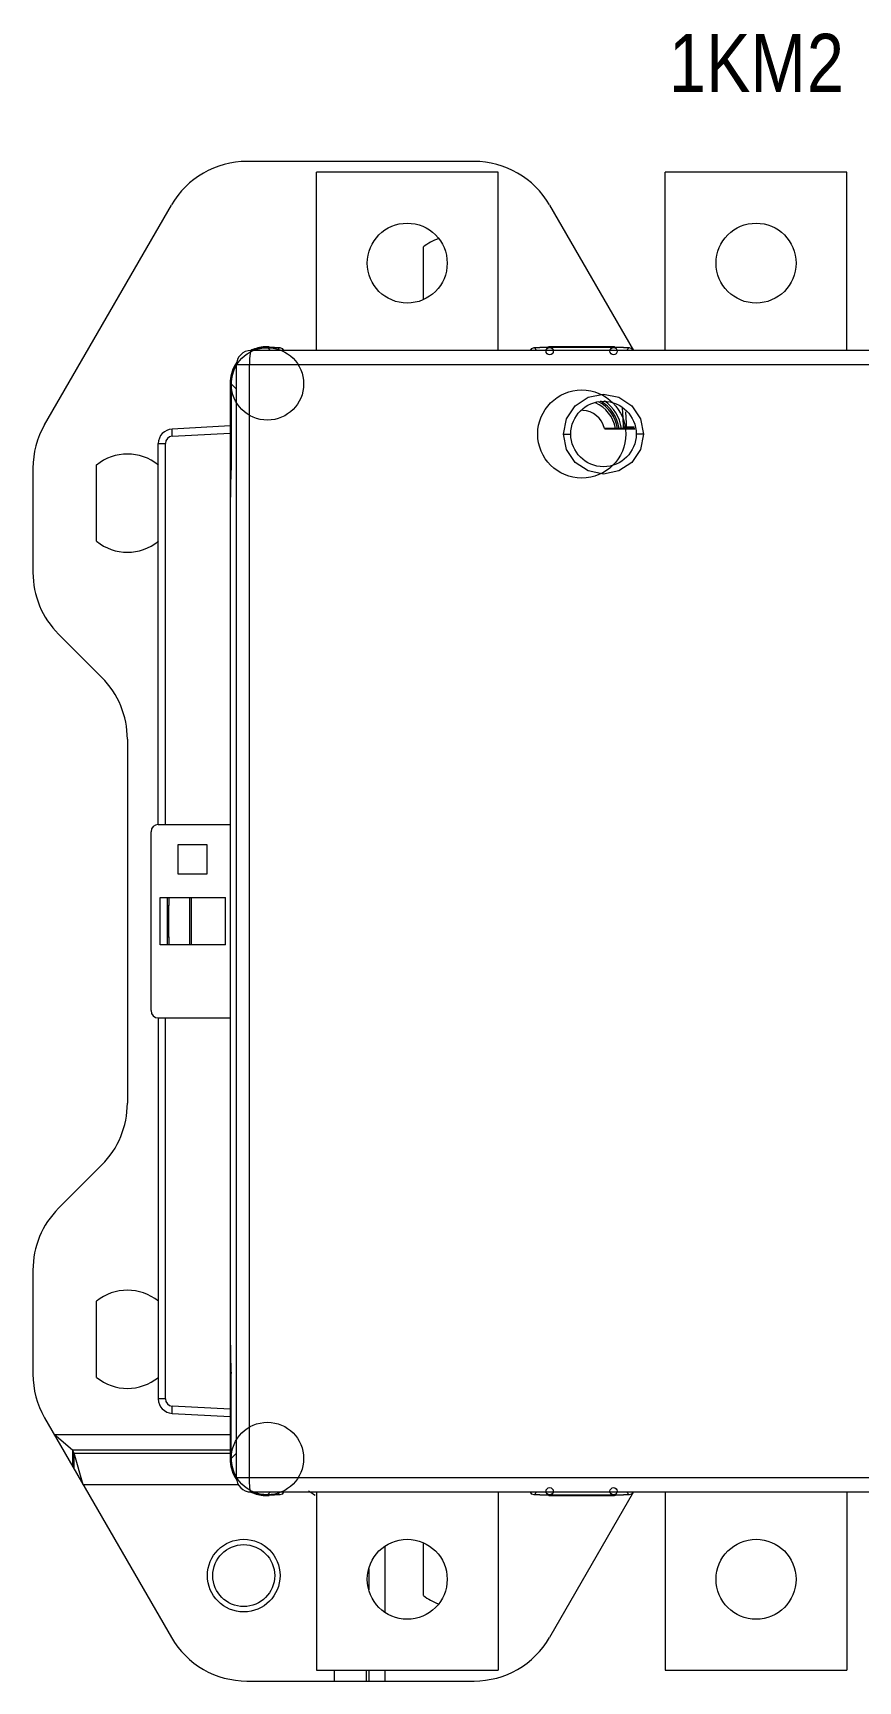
# Model space of a CAD drawing. Header units: millimetres. Extents: x -6000 to 26000, y -6000 to 26000.
# Drawn here: x 121.4 to 137.19, y -4474.11 to -4442.58 of the extents above; entities that cross this region are included whole.
import ezdxf

# ---------------------------------------------------------------- set-up
doc = ezdxf.new("R2010")
doc.units = ezdxf.units.MM
doc.header["$MEASUREMENT"] = 0
doc.layers.add('Чертеж и Рисунок_Ном._пера__1', color=7, linetype='Continuous', lineweight=15)
doc.layers.add('Чертеж и Рисунок_Ном._пера__7', color=7, linetype='Continuous', lineweight=15)
doc.styles.add('СГЕНЕРИР_СТИЛЬ_1', font='ARIALN.TTF')

msp = doc.modelspace()

# ---------------------------------------------------------------- linework, layer by layer
at = {"layer": 'Чертеж и Рисунок_Ном._пера__7', "color": 7, "linetype": 'Continuous', "lineweight": 15}
for p, q in [((129.844, -4445.034), (125.498, -4445.034)), ((130.305, -4445.243), (126.827, -4445.243)), ((126.827, -4448.651), (126.827, -4445.243)), ((130.305, -4448.651), (130.305, -4445.243)), ((136.981, -4445.243), (133.504, -4445.243)), ((133.504, -4448.651), (133.504, -4445.243)), ((136.981, -4448.651), (136.981, -4445.243)), ((121.626, -4450.072), (124.052, -4445.869)), ((131.29, -4445.869), (132.896, -4448.651)), ((128.879, -4447.671), (128.879, -4446.669)), ((144.91, -4448.651), (125.575, -4448.651)), ((125.923, -4448.581), (125.874, -4448.581)), ((125.882, -4448.595), (125.874, -4448.581)), ((125.909, -4448.595), (125.882, -4448.595)), ((126.027, -4448.597), (125.892, -4448.597)), ((125.946, -4448.651), (125.892, -4448.597)), ((125.923, -4448.581), (125.909, -4448.595)), ((125.923, -4448.597), (125.923, -4448.581)), ((126.129, -4448.597), (126.075, -4448.651)), ((131.047, -4448.651), (130.993, -4448.597)), ((132.704, -4448.597), (131.104, -4448.597)), ((132.53, -4448.581), (131.278, -4448.581)), ((131.292, -4448.595), (131.278, -4448.581)), ((132.516, -4448.595), (131.292, -4448.595)), ((132.53, -4448.581), (132.516, -4448.595)), ((132.815, -4448.597), (132.761, -4448.651)), ((145.188, -4448.929), (125.297, -4448.929)), ((125.297, -4470.211), (125.297, -4448.929)), ((125.546, -4470.211), (125.546, -4448.929)), ((125.179, -4449.277), (125.187, -4449.29)), ((125.179, -4449.277), (125.179, -4469.863)), ((125.187, -4450.676), (125.187, -4449.29)), ((125.197, -4449.292), (125.297, -4449.392)), ((125.197, -4449.292), (125.197, -4450.911)), ((125.179, -4450.096), (124.065, -4450.154)), ((124.07, -4450.293), (125.179, -4450.235)), ((131.554, -4450.25), (131.696, -4450.25)), ((132.919, -4450.142), (132.343, -4450.142)), ((132.346, -4450.152), (132.921, -4450.152)), ((132.391, -4450.142), (132.391, -4450.152)), ((132.912, -4450.119), (132.696, -4450.119)), ((132.696, -4450.119), (132.696, -4450.142)), ((132.763, -4450.119), (132.763, -4450.142)), ((133.087, -4450.25), (132.947, -4450.25)), ((123.802, -4450.432), (123.938, -4450.432)), ((123.802, -4457.72), (123.802, -4450.432)), ((123.938, -4457.72), (123.938, -4450.432)), ((122.619, -4452.301), (122.619, -4450.842)), ((125.197, -4450.814), (125.186, -4450.814)), ((125.187, -4450.676), (125.197, -4450.676)), ((121.402, -4450.906), (121.402, -4452.897)), ((122.722, -4454.908), (121.891, -4454.078)), ((123.211, -4456.088), (123.211, -4463.052)), ((123.802, -4457.72), (125.179, -4457.72)), ((123.663, -4461.281), (123.663, -4457.859)), ((124.734, -4458.109), (124.177, -4458.109)), ((124.177, -4458.109), (124.177, -4458.666)), ((124.734, -4458.666), (124.734, -4458.109)), ((124.177, -4458.666), (124.734, -4458.666)), ((123.836, -4459.118), (125.088, -4459.118)), ((123.836, -4460.022), (123.836, -4459.118)), ((123.976, -4460.022), (123.976, -4459.118)), ((123.976, -4459.271), (124.01, -4459.271)), ((123.998, -4459.271), (123.998, -4459.869)), ((124.01, -4459.271), (124.01, -4459.118)), ((124.405, -4460.022), (124.405, -4459.118)), ((124.428, -4459.118), (124.428, -4460.022)), ((125.088, -4460.022), (125.088, -4459.118)), ((125.088, -4460.022), (123.836, -4460.022)), ((123.976, -4459.869), (124.01, -4459.869)), ((124.01, -4460.022), (124.01, -4459.869)), ((123.802, -4461.42), (125.179, -4461.42)), ((123.802, -4461.42), (123.802, -4468.708)), ((123.938, -4468.708), (123.938, -4461.42)), ((121.891, -4465.062), (122.722, -4464.232)), ((121.402, -4466.243), (121.402, -4468.234)), ((122.619, -4468.298), (122.619, -4466.839)), ((125.197, -4469.848), (125.197, -4468.229)), ((125.197, -4468.326), (125.186, -4468.326)), ((125.197, -4468.464), (125.187, -4468.464)), ((125.187, -4469.85), (125.187, -4468.464)), ((123.938, -4468.708), (123.802, -4468.708)), ((125.179, -4468.905), (124.07, -4468.847)), ((121.626, -4469.068), (124.052, -4473.271)), ((124.065, -4468.986), (125.179, -4469.044)), ((121.81, -4469.387), (125.179, -4469.387)), ((122.157, -4469.688), (121.81, -4469.387)), ((125.179, -4469.688), (122.157, -4469.688)), ((122.157, -4469.688), (122.157, -4469.989)), ((122.192, -4469.748), (122.157, -4469.688)), ((122.192, -4469.748), (125.179, -4469.748)), ((122.192, -4470.049), (122.192, -4469.748)), ((122.366, -4470.35), (122.192, -4469.748)), ((125.297, -4469.748), (125.197, -4469.848)), ((125.187, -4469.85), (125.179, -4469.863)), ((125.342, -4470.35), (122.366, -4470.35)), ((125.297, -4470.211), (145.188, -4470.211)), ((125.575, -4470.489), (144.91, -4470.489)), ((125.874, -4470.559), (125.882, -4470.545)), ((125.874, -4470.559), (125.923, -4470.559)), ((125.882, -4470.545), (125.909, -4470.545)), ((125.892, -4470.543), (125.946, -4470.489)), ((125.892, -4470.543), (126.027, -4470.543)), ((125.923, -4470.559), (125.909, -4470.545)), ((125.923, -4470.559), (125.923, -4470.543)), ((126.075, -4470.489), (126.129, -4470.543)), ((126.827, -4470.489), (126.827, -4473.897)), ((130.305, -4470.489), (130.305, -4473.897)), ((130.993, -4470.543), (131.047, -4470.489)), ((131.104, -4470.543), (132.704, -4470.543)), ((131.278, -4470.559), (131.292, -4470.545)), ((131.278, -4470.559), (132.53, -4470.559)), ((132.896, -4470.489), (131.29, -4473.271)), ((131.292, -4470.545), (132.516, -4470.545)), ((132.516, -4470.545), (132.53, -4470.559)), ((132.761, -4470.489), (132.815, -4470.543)), ((133.504, -4470.489), (133.504, -4473.897)), ((136.981, -4470.489), (136.981, -4473.897)), ((128.139, -4471.535), (128.139, -4472.782)), ((128.879, -4472.471), (128.879, -4471.469)), ((127.837, -4472.36), (127.837, -4471.957)), ((126.827, -4473.897), (130.305, -4473.897)), ((127.175, -4474.106), (127.175, -4473.897)), ((127.777, -4473.897), (127.777, -4474.106)), ((127.837, -4474.106), (127.837, -4473.897)), ((128.139, -4473.897), (128.139, -4474.106)), ((133.504, -4473.897), (136.981, -4473.897)), ((125.498, -4474.106), (129.844, -4474.106))]:
    msp.add_line(p, q, dxfattribs=at)
at = {"layer": 'Чертеж и Рисунок_Ном._пера__7', "color": 7, "linetype": 'Continuous', "lineweight": 15, "flags": 128}
for points in [[(125.575, -4448.651), (125.566, -4448.665), (125.561, -4448.683), (125.557, -4448.708)], [(126.129, -4448.597), (126.172, -4448.611), (126.196, -4448.65)], [(130.926, -4448.65), (130.95, -4448.611), (130.993, -4448.597)], [(131.278, -4448.581), (131.238, -4448.594)], [(132.53, -4448.581), (132.57, -4448.594)], [(132.815, -4448.597), (132.858, -4448.611), (132.883, -4448.65)], [(125.557, -4448.708), (125.549, -4448.806), (125.546, -4448.929)], [(131.554, -4450.25), (131.612, -4449.957), (131.779, -4449.709), (132.027, -4449.543), (132.32, -4449.485), (132.613, -4449.543), (132.862, -4449.709), (133.028, -4449.957), (133.087, -4450.25)], [(132.679, -4449.753), (132.691, -4449.936), (132.696, -4450.119)], [(132.763, -4450.119), (132.762, -4450.045), (132.752, -4449.826)], [(124.07, -4450.293), (124.069, -4450.266), (124.068, -4450.24), (124.067, -4450.216), (124.066, -4450.195), (124.065, -4450.177), (124.065, -4450.165)], [(133.087, -4450.25), (133.028, -4450.543), (132.862, -4450.792), (132.613, -4450.957), (132.32, -4451.015), (132.027, -4450.957), (131.779, -4450.792), (131.612, -4450.543), (131.554, -4450.25)], [(125.197, -4450.911), (125.194, -4450.922), (125.193, -4450.942), (125.192, -4450.956), (125.19, -4450.99), (125.188, -4451.034), (125.187, -4451.087), (125.185, -4451.148), (125.184, -4451.217), (125.183, -4451.292), (125.182, -4451.375), (125.18, -4451.555), (125.179, -4451.751), (125.179, -4451.954)], [(125.179, -4467.186), (125.179, -4467.389), (125.18, -4467.585), (125.182, -4467.765), (125.183, -4467.848), (125.184, -4467.923), (125.185, -4467.992), (125.187, -4468.053), (125.188, -4468.106), (125.19, -4468.15), (125.192, -4468.184), (125.193, -4468.198), (125.193, -4468.209), (125.195, -4468.224)], [(124.065, -4468.986), (124.065, -4468.975), (124.065, -4468.963), (124.066, -4468.945), (124.067, -4468.924), (124.068, -4468.9), (124.069, -4468.874), (124.07, -4468.847)], [(125.575, -4470.489), (125.564, -4470.468), (125.559, -4470.442), (125.554, -4470.408), (125.551, -4470.366), (125.548, -4470.318), (125.546, -4470.211)], [(126.196, -4470.491), (126.172, -4470.529), (126.129, -4470.543)], [(130.993, -4470.543), (130.95, -4470.529), (130.926, -4470.491)], [(131.278, -4470.559), (131.238, -4470.546)], [(132.53, -4470.559), (132.57, -4470.546)], [(132.883, -4470.491), (132.858, -4470.529), (132.815, -4470.543)]]:
    msp.add_lwpolyline(points, dxfattribs=at)
at = {"layer": 'Чертеж и Рисунок_Ном._пера__7', "color": 7, "linetype": 'Continuous', "lineweight": 15}
for centre, radius in [((128.566, -4446.981), 0.765), ((135.243, -4446.981), 0.765), ((125.89, -4449.291), 0.693), ((131.907, -4450.25), 0.843), ((132.322, -4450.25), 0.626), ((125.89, -4469.849), 0.693), ((125.436, -4472.089), 0.695), ((128.566, -4472.159), 0.765), ((135.243, -4472.159), 0.765), ((125.436, -4472.089), 0.593)]:
    msp.add_circle(centre, radius, dxfattribs=at)
for centre, radius, start, end in [((125.498, -4446.703), 1.669, 90, 150), ((129.844, -4446.703), 1.669, 30, 90), ((129.47, -4447.399), 0.939, 109.1548, 129.0228), ((125.575, -4448.929), 0.278, 90, 180), ((125.875, -4449.277), 0.696, 112.5248, 115.6906), ((125.893, -4449.294), 0.697, 107.374, 116.7869), ((125.874, -4449.276), 0.695, 89.997, 112.5264), ((125.893, -4449.296), 0.7, 90.0476, 107.3126), ((125.874, -4449.277), 0.696, 150.0006, 180.0002), ((125.892, -4449.292), 0.695, 150.003, 180.0027), ((125.872, -4449.276), 0.693, 148.572, 149.995), ((125.875, -4449.277), 0.696, 145.6493, 148.5712), ((131.904, -4450.25), 0.696, 8.937, 62.5069), ((131.904, -4450.25), 0.727, 8.5541, 60.2206), ((131.904, -4450.25), 0.768, 8.0863, 55.4557), ((131.904, -4450.25), 0.452, 13.8311, 87.8279), ((131.904, -4450.25), 0.654, 9.5124, 65.9806), ((123.071, -4450.906), 1.669, 150, 180), ((124.08, -4450.432), 0.278, 93, 180), ((131.904, -4450.25), 0.837, 6.7484, 7.4645), ((124.077, -4450.432), 0.139, 93.0012, 179.9977), ((123.211, -4451.572), 0.939, 50.9772, 129.0228), ((123.211, -4451.572), 0.939, 230.9772, 309.0228), ((123.071, -4452.897), 1.669, 180, 225), ((121.541, -4456.088), 1.669, 0, 45), ((123.802, -4457.859), 0.139, 90, 180), ((123.802, -4461.281), 0.139, 180, 270), ((121.541, -4463.052), 1.669, 315, 0), ((123.071, -4466.243), 1.669, 135, 180), ((123.211, -4467.568), 0.939, 50.9772, 129.0228), ((123.071, -4468.234), 1.669, 180, 210), ((123.211, -4467.568), 0.939, 230.9772, 309.0228), ((124.08, -4468.708), 0.278, 180, 267), ((124.077, -4468.708), 0.139, 180.0001, 267.0055), ((125.874, -4469.863), 0.696, 179.9998, 209.9994), ((125.892, -4469.848), 0.695, 179.9975, 209.9972), ((125.872, -4469.864), 0.693, 210.005, 211.428), ((125.875, -4469.863), 0.696, 211.4288, 214.2618), ((125.575, -4470.211), 0.278, 180, 270), ((125.875, -4469.863), 0.696, 244.3094, 247.4752), ((125.874, -4469.864), 0.695, 247.4736, 270.003), ((125.893, -4469.844), 0.7, 252.6872, 269.9523), ((126.201, -4471.324), 0.974, 51.7992, 60.9986), ((129.47, -4471.741), 0.939, 230.9772, 250.8377), ((125.498, -4472.437), 1.669, 210, 270), ((129.844, -4472.437), 1.669, 270, 330)]:
    msp.add_arc(centre, radius, start, end, dxfattribs=at)
for centre, major_axis, ratio, start_param, end_param in [((125.883, -4449.29), (-0.358, 0.596), 0.999948, 5.742842, 6.197534), ((126.027, -4448.585), (0.695, 0), 0.017455, 4.712389, 4.858608), ((131.104, -4448.585), (0.696, 0), 0.017455, 4.552002, 4.712389), ((132.704, -4448.585), (0.695, 0), 0.017455, 4.712389, 4.872776), ((125.883, -4449.29), (-0.358, 0.596), 0.999948, 0.470205, 1.030315), ((131.9, -4450.25), (0.456, 0), 0.999962, 0.217226, 0.239507), ((125.883, -4469.85), (0.358, 0.596), 0.999948, 2.111277, 2.671197), ((125.883, -4469.85), (0.358, 0.596), 0.999948, 3.227244, 3.681936), ((126.027, -4470.555), (0.695, 0), 0.017455, 1.424578, 1.570796), ((131.104, -4470.555), (0.695, 0), 0.017455, 1.570796, 1.731183), ((132.704, -4470.555), (0.695, 0), 0.017455, 1.41041, 1.570796)]:
    msp.add_ellipse(centre, major_axis=major_axis, ratio=ratio, start_param=start_param, end_param=end_param, dxfattribs=at)
for centre, major_axis in [((131.292, -4448.664), (-0.0492, 0.0492)), ((132.516, -4448.664), (0.0492, 0.0492)), ((131.292, -4470.476), (0.0492, 0.0492)), ((132.516, -4470.476), (-0.0492, 0.0492))]:
    msp.add_ellipse(centre, major_axis=major_axis, ratio=0.999924, dxfattribs=at)

# ---------------------------------------------------------------- texts
at = {"layer": 'Чертеж и Рисунок_Ном._пера__1', "color": 7, "linetype": 'Continuous', "lineweight": 15, "char_height": 1.1128, "attachment_point": 7, "style": 'СГЕНЕРИР_СТИЛЬ_1'}
for s, insert in [('\\A1;{\\pql;\\fArial Narrow|b0|i0|c204|p34;1KM}', (133.576, -4443.707)), ('\\A1;{\\pql;\\fArial Narrow|b0|i0|c204|p34;2}', (136.215, -4443.707))]:
    msp.add_mtext(s, dxfattribs=dict(at, insert=insert))

doc.saveas('drawing.dxf')
